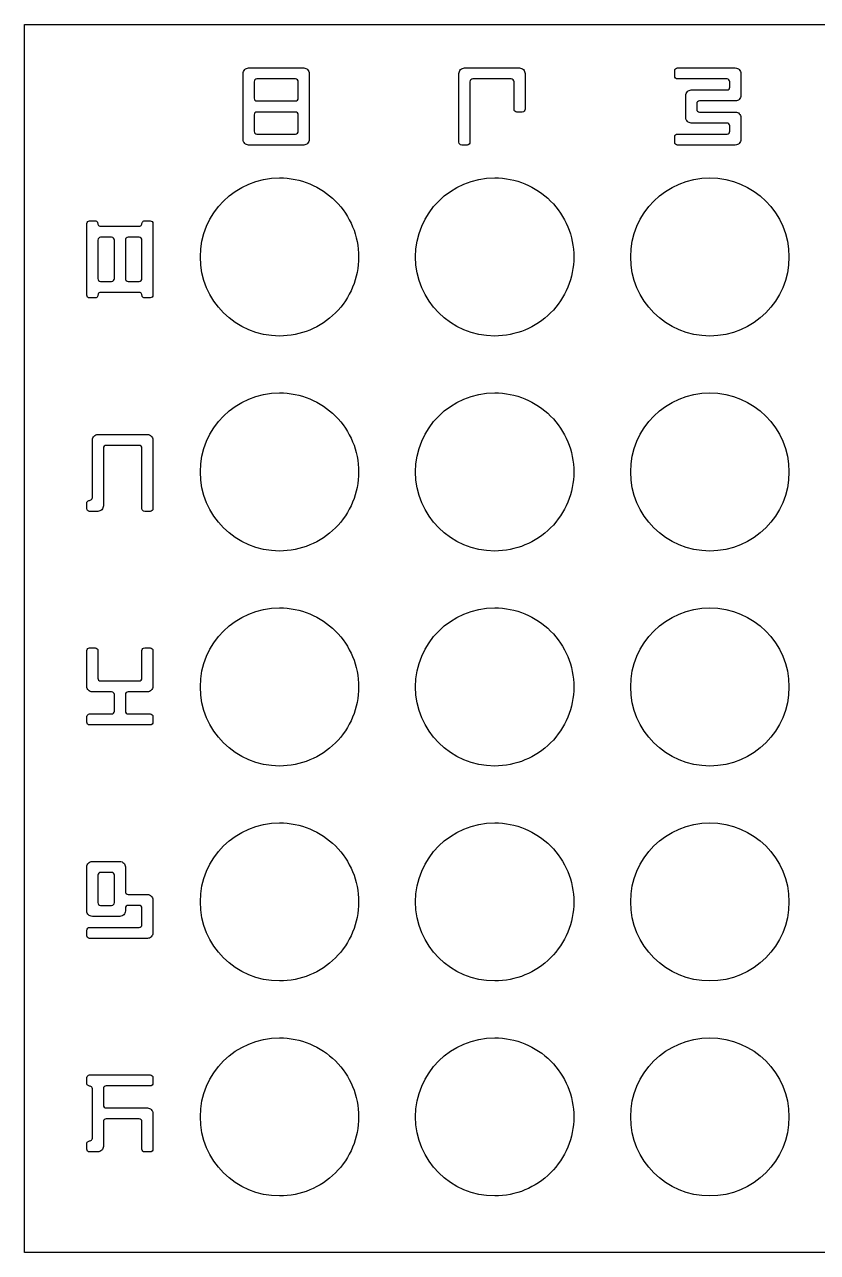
# Model space of a CAD drawing. Extents: x 0.5 to 5.5, y 0.56 to 4.44.
# Drawn here: x 0.501 to 3, y 0.563 to 4.437 of the extents above; entities that cross this region are included whole.
import ezdxf

# ---------------------------------------------------------------- set-up
doc = ezdxf.new("R2010")
doc.units = 0
doc.layers.add('Layer_1', color=7, linetype='CONTINUOUS')

msp = doc.modelspace()

# ---------------------------------------------------------------- linework, layer by layer
at = {"layer": 'Layer_1', "color": 7}
for p, q in [((0.500506, 4.436994), (5.499494, 4.436994)), ((0.500506, 0.563006), (0.500506, 4.436994)), ((1.553665, 3.703784), (1.553665, 3.703784)), ((2.231998, 3.703784), (2.231998, 3.703784)), ((2.910331, 3.703784), (2.910331, 3.703784)), ((1.553665, 3.025503), (1.553665, 3.025503)), ((2.231998, 3.025503), (2.231998, 3.025503)), ((2.910331, 3.025503), (2.910331, 3.025503)), ((1.553665, 2.347222), (1.553665, 2.347222)), ((2.231998, 2.347222), (2.231998, 2.347222)), ((2.910331, 2.347222), (2.910331, 2.347222)), ((1.553665, 1.668941), (1.553665, 1.668941)), ((2.231998, 1.668941), (2.231998, 1.668941)), ((2.910331, 1.668941), (2.910331, 1.668941)), ((1.553665, 0.99066), (1.553665, 0.99066)), ((2.231998, 0.99066), (2.231998, 0.99066)), ((2.910331, 0.99066), (2.910331, 0.99066)), ((5.499494, 0.563006), (0.500506, 0.563006))]:
    msp.add_line(p, q, dxfattribs=at)
at = {"layer": 'Layer_1', "color": 3}
for p, q in [((1.189584, 4.074305), (1.189584, 4.282639)), ((1.206945, 4.3), (1.380556, 4.3)), ((1.354514, 4.265278), (1.232987, 4.265278)), ((1.397917, 4.282639), (1.397917, 4.074305)), ((1.869889, 4.065625), (1.869889, 4.282639)), ((1.88725, 4.3), (2.060861, 4.3)), ((2.03482, 4.265278), (1.913292, 4.265278)), ((2.078222, 4.282639), (2.078222, 4.169792)), ((2.550195, 4.273958), (2.550195, 4.291319)), ((2.558876, 4.3), (2.741167, 4.3)), ((2.715126, 4.265278), (2.558876, 4.265278)), ((2.758528, 4.282639), (2.758528, 4.213194)), ((1.224306, 4.256597), (1.224306, 4.204514)), ((1.363195, 4.204514), (1.363195, 4.256597)), ((1.904611, 4.256597), (1.904611, 4.065625)), ((2.0435, 4.169792), (2.0435, 4.256597)), ((2.602278, 4.230555), (2.715126, 4.230555)), ((2.723806, 4.239236), (2.723806, 4.256597)), ((1.232987, 4.195833), (1.354514, 4.195833)), ((2.584917, 4.14375), (2.584917, 4.213194)), ((2.619639, 4.187153), (2.619639, 4.169792)), ((2.741167, 4.195833), (2.62832, 4.195833)), ((1.224306, 4.15243), (1.224306, 4.100347)), ((1.354514, 4.161111), (1.232987, 4.161111)), ((1.363195, 4.100347), (1.363195, 4.15243)), ((2.069542, 4.161111), (2.052181, 4.161111)), ((2.62832, 4.161111), (2.741167, 4.161111)), ((2.715126, 4.126389), (2.602278, 4.126389)), ((2.723806, 4.100347), (2.723806, 4.117708)), ((2.758528, 4.14375), (2.758528, 4.074305)), ((1.232987, 4.091667), (1.354514, 4.091667)), ((2.550195, 4.065625), (2.550195, 4.082986)), ((2.558876, 4.091667), (2.715126, 4.091667)), ((1.380556, 4.056944), (1.206945, 4.056944)), ((1.895931, 4.056944), (1.87857, 4.056944)), ((2.741167, 4.056944), (2.558876, 4.056944)), ((0.696864, 3.583397), (0.696864, 3.809092)), ((0.705545, 3.817772), (0.722906, 3.817772)), ((0.740267, 3.800411), (0.861795, 3.800411)), ((0.879156, 3.817772), (0.896517, 3.817772)), ((0.905197, 3.809092), (0.905197, 3.583397)), ((0.774989, 3.765689), (0.740267, 3.765689)), ((0.861795, 3.765689), (0.827072, 3.765689)), ((0.731586, 3.757008), (0.731586, 3.635481)), ((0.78367, 3.635481), (0.78367, 3.757008)), ((0.818392, 3.757008), (0.818392, 3.635481)), ((0.870475, 3.635481), (0.870475, 3.757008)), ((0.740267, 3.6268), (0.774989, 3.6268)), ((0.827072, 3.6268), (0.861795, 3.6268)), ((0.722906, 3.574717), (0.705545, 3.574717)), ((0.861795, 3.592078), (0.740267, 3.592078)), ((0.896517, 3.574717), (0.879156, 3.574717)), ((0.731586, 3.144106), (0.887836, 3.144106)), ((0.714225, 2.944453), (0.714225, 3.126745)), ((0.748947, 3.100703), (0.748947, 2.918411)), ((0.861795, 3.109384), (0.757628, 3.109384)), ((0.870475, 2.909731), (0.870475, 3.100703)), ((0.905197, 3.126745), (0.905197, 2.909731)), ((0.696864, 2.909731), (0.696864, 2.927092)), ((0.731586, 2.90105), (0.705545, 2.90105)), ((0.896517, 2.90105), (0.879156, 2.90105)), ((0.696864, 2.348911), (0.696864, 2.461759)), ((0.705545, 2.470439), (0.722906, 2.470439)), ((0.731586, 2.461759), (0.731586, 2.374953)), ((0.870475, 2.374953), (0.870475, 2.461759)), ((0.879156, 2.470439), (0.896517, 2.470439)), ((0.905197, 2.461759), (0.905197, 2.348911)), ((0.740267, 2.366273), (0.861795, 2.366273)), ((0.774989, 2.33155), (0.714225, 2.33155)), ((0.887836, 2.33155), (0.827072, 2.33155)), ((0.78367, 2.270786), (0.78367, 2.32287)), ((0.818392, 2.32287), (0.818392, 2.270786)), ((0.696864, 2.236064), (0.696864, 2.253425)), ((0.705545, 2.262106), (0.774989, 2.262106)), ((0.827072, 2.262106), (0.896517, 2.262106)), ((0.905197, 2.253425), (0.905197, 2.236064)), ((0.896517, 2.227384), (0.705545, 2.227384)), ((0.714225, 1.796773), (0.801031, 1.796773)), ((0.696864, 1.640523), (0.696864, 1.779411)), ((0.731586, 1.75337), (0.731586, 1.666564)), ((0.774989, 1.76205), (0.740267, 1.76205)), ((0.78367, 1.666564), (0.78367, 1.75337)), ((0.818392, 1.779411), (0.818392, 1.701286)), ((0.827072, 1.692606), (0.887836, 1.692606)), ((0.905197, 1.675245), (0.905197, 1.571078)), ((0.740267, 1.657884), (0.774989, 1.657884)), ((0.818392, 1.649203), (0.818392, 1.640523)), ((0.861795, 1.657884), (0.827072, 1.657884)), ((0.870475, 1.59712), (0.870475, 1.649203)), ((0.705545, 1.588439), (0.861795, 1.588439)), ((0.801031, 1.623161), (0.714225, 1.623161)), ((0.696864, 1.562398), (0.696864, 1.579759)), ((0.887836, 1.553717), (0.705545, 1.553717)), ((0.696864, 1.097064), (0.696864, 1.114426)), ((0.705545, 1.123106), (0.896517, 1.123106)), ((0.896517, 1.088384), (0.757628, 1.088384)), ((0.905197, 1.114426), (0.905197, 1.097064)), ((0.714225, 0.923453), (0.714225, 1.079703)), ((0.748947, 1.079703), (0.748947, 1.02762)), ((0.757628, 1.018939), (0.887836, 1.018939)), ((0.748947, 0.975537), (0.748947, 0.897412)), ((0.861795, 0.984217), (0.757628, 0.984217)), ((0.870475, 0.888731), (0.870475, 0.975537)), ((0.905197, 1.001578), (0.905197, 0.888731)), ((0.696864, 0.888731), (0.696864, 0.906092)), ((0.731586, 0.880051), (0.705545, 0.880051)), ((0.896517, 0.880051), (0.879156, 0.880051))]:
    msp.add_line(p, q, dxfattribs=at)
for points in [[(1.189584, 4.282639), (1.189584, 4.28499), (1.190036, 4.287205), (1.19094, 4.289285)], [(1.19094, 4.289285), (1.191935, 4.291365), (1.193201, 4.293173), (1.194738, 4.29471)], [(1.194738, 4.29471), (1.196365, 4.296338), (1.198219, 4.297604), (1.200299, 4.298508)], [(1.200299, 4.298508), (1.202378, 4.299503), (1.204594, 4.3), (1.206945, 4.3)], [(1.226883, 4.262836), (1.225165, 4.261209), (1.224306, 4.259129), (1.224306, 4.256597)], [(1.232987, 4.265278), (1.230635, 4.265278), (1.228601, 4.264464), (1.226883, 4.262836)], [(1.360618, 4.262701), (1.3589, 4.264419), (1.356865, 4.265278), (1.354514, 4.265278)], [(1.363195, 4.256597), (1.363195, 4.258948), (1.362336, 4.260983), (1.360618, 4.262701)], [(1.380556, 4.3), (1.382907, 4.3), (1.385122, 4.299503), (1.387202, 4.298508)], [(1.387202, 4.298508), (1.389282, 4.297604), (1.39109, 4.296338), (1.392627, 4.29471)], [(1.392627, 4.29471), (1.394255, 4.293173), (1.395521, 4.291365), (1.396425, 4.289285)], [(1.396425, 4.289285), (1.39742, 4.287205), (1.397917, 4.28499), (1.397917, 4.282639)], [(1.869889, 4.282639), (1.869889, 4.28499), (1.870341, 4.287205), (1.871246, 4.289285)], [(1.871246, 4.289285), (1.87224, 4.291365), (1.873506, 4.293173), (1.875043, 4.29471)], [(1.875043, 4.29471), (1.876671, 4.296338), (1.878525, 4.297604), (1.880604, 4.298508)], [(1.880604, 4.298508), (1.882684, 4.299503), (1.884899, 4.3), (1.88725, 4.3)], [(1.907189, 4.262836), (1.90547, 4.261209), (1.904611, 4.259129), (1.904611, 4.256597)], [(1.913292, 4.265278), (1.910941, 4.265278), (1.908907, 4.264464), (1.907189, 4.262836)], [(2.040923, 4.262701), (2.039205, 4.264419), (2.037171, 4.265278), (2.03482, 4.265278)], [(2.0435, 4.256597), (2.0435, 4.258948), (2.042641, 4.260983), (2.040923, 4.262701)], [(2.060861, 4.3), (2.063212, 4.3), (2.065428, 4.299503), (2.067507, 4.298508)], [(2.067507, 4.298508), (2.069587, 4.297604), (2.071396, 4.296338), (2.072933, 4.29471)], [(2.072933, 4.29471), (2.074561, 4.293173), (2.075827, 4.291365), (2.076731, 4.289285)], [(2.076731, 4.289285), (2.077725, 4.287205), (2.078222, 4.28499), (2.078222, 4.282639)], [(2.550195, 4.291319), (2.550195, 4.293851), (2.551054, 4.295931), (2.552772, 4.297559)], [(2.552636, 4.267719), (2.551009, 4.269347), (2.550195, 4.271426), (2.550195, 4.273958)], [(2.558876, 4.265278), (2.556344, 4.265278), (2.554264, 4.266091), (2.552636, 4.267719)], [(2.552772, 4.297559), (2.55449, 4.299186), (2.556524, 4.3), (2.558876, 4.3)], [(2.721229, 4.262701), (2.719511, 4.264419), (2.717477, 4.265278), (2.715126, 4.265278)], [(2.723806, 4.256597), (2.723806, 4.258948), (2.722947, 4.260983), (2.721229, 4.262701)], [(2.741167, 4.3), (2.743518, 4.3), (2.745733, 4.299503), (2.747813, 4.298508)], [(2.747813, 4.298508), (2.749893, 4.297604), (2.751701, 4.296338), (2.753239, 4.29471)], [(2.753239, 4.29471), (2.754866, 4.293173), (2.756132, 4.291365), (2.757036, 4.289285)], [(2.757036, 4.289285), (2.758031, 4.287205), (2.758528, 4.28499), (2.758528, 4.282639)], [(2.586274, 4.21984), (2.587268, 4.22192), (2.588534, 4.223729), (2.590071, 4.225266)], [(2.590071, 4.225266), (2.591699, 4.226893), (2.593552, 4.228159), (2.595632, 4.229064)], [(2.595632, 4.229064), (2.597712, 4.230058), (2.599927, 4.230555), (2.602278, 4.230555)], [(2.715126, 4.230555), (2.717657, 4.230555), (2.719737, 4.231414), (2.721365, 4.233133)], [(2.721365, 4.233133), (2.722992, 4.234851), (2.723806, 4.236885), (2.723806, 4.239236)], [(1.224306, 4.204514), (1.224306, 4.201982), (1.22512, 4.199902), (1.226747, 4.198275)], [(1.226747, 4.198275), (1.228375, 4.196647), (1.230455, 4.195833), (1.232987, 4.195833)], [(1.354514, 4.195833), (1.357046, 4.195833), (1.359126, 4.196692), (1.360754, 4.19841)], [(1.360754, 4.19841), (1.362381, 4.200128), (1.363195, 4.202163), (1.363195, 4.204514)], [(2.584917, 4.213194), (2.584917, 4.215545), (2.585369, 4.217761), (2.586274, 4.21984)], [(2.622217, 4.193392), (2.620498, 4.191764), (2.619639, 4.189685), (2.619639, 4.187153)], [(2.62832, 4.195833), (2.625969, 4.195833), (2.623934, 4.195019), (2.622217, 4.193392)], [(2.747813, 4.19719), (2.745733, 4.196285), (2.743518, 4.195833), (2.741167, 4.195833)], [(2.753239, 4.200987), (2.751701, 4.19945), (2.749893, 4.198184), (2.747813, 4.19719)], [(2.757036, 4.206548), (2.756132, 4.204469), (2.754866, 4.202615), (2.753239, 4.200987)], [(2.758528, 4.213194), (2.758528, 4.210843), (2.758031, 4.208628), (2.757036, 4.206548)], [(1.226883, 4.15867), (1.225165, 4.157042), (1.224306, 4.154962), (1.224306, 4.15243)], [(1.232987, 4.161111), (1.230635, 4.161111), (1.228601, 4.160297), (1.226883, 4.15867)], [(1.360618, 4.158534), (1.3589, 4.160252), (1.356865, 4.161111), (1.354514, 4.161111)], [(1.363195, 4.15243), (1.363195, 4.154781), (1.362336, 4.156816), (1.360618, 4.158534)], [(2.045942, 4.163552), (2.044314, 4.16518), (2.0435, 4.16726), (2.0435, 4.169792)], [(2.052181, 4.161111), (2.049649, 4.161111), (2.047569, 4.161925), (2.045942, 4.163552)], [(2.075781, 4.163688), (2.074154, 4.16197), (2.072074, 4.161111), (2.069542, 4.161111)], [(2.078222, 4.169792), (2.078222, 4.167441), (2.077409, 4.165406), (2.075781, 4.163688)], [(2.619639, 4.169792), (2.619639, 4.16726), (2.620453, 4.16518), (2.622081, 4.163552)], [(2.622081, 4.163552), (2.623708, 4.161925), (2.625788, 4.161111), (2.62832, 4.161111)], [(2.741167, 4.161111), (2.743518, 4.161111), (2.745733, 4.160614), (2.747813, 4.159619)], [(2.747813, 4.159619), (2.749893, 4.158715), (2.751701, 4.157449), (2.753239, 4.155821)], [(2.753239, 4.155821), (2.754866, 4.154284), (2.756132, 4.152476), (2.757036, 4.150396)], [(2.757036, 4.150396), (2.758031, 4.148316), (2.758528, 4.146101), (2.758528, 4.14375)], [(2.586274, 4.136833), (2.585369, 4.139003), (2.584917, 4.141309), (2.584917, 4.14375)], [(2.589935, 4.131407), (2.588398, 4.132944), (2.587178, 4.134753), (2.586274, 4.136833)], [(2.595361, 4.127745), (2.593281, 4.128649), (2.591473, 4.12987), (2.589935, 4.131407)], [(2.602278, 4.126389), (2.599837, 4.126389), (2.597531, 4.126841), (2.595361, 4.127745)], [(2.721229, 4.123812), (2.719511, 4.12553), (2.717477, 4.126389), (2.715126, 4.126389)], [(2.723806, 4.117708), (2.723806, 4.120059), (2.722947, 4.122094), (2.721229, 4.123812)], [(1.19094, 4.067388), (1.190036, 4.069558), (1.189584, 4.071864), (1.189584, 4.074305)], [(1.224306, 4.100347), (1.224306, 4.097815), (1.22512, 4.095736), (1.226747, 4.094108)], [(1.226747, 4.094108), (1.228375, 4.09248), (1.230455, 4.091667), (1.232987, 4.091667)], [(1.354514, 4.091667), (1.357046, 4.091667), (1.359126, 4.092526), (1.360754, 4.094244)], [(1.360754, 4.094244), (1.362381, 4.095962), (1.363195, 4.097996), (1.363195, 4.100347)], [(1.397917, 4.074305), (1.397917, 4.071954), (1.39742, 4.069739), (1.396425, 4.067659)], [(2.550195, 4.082986), (2.550195, 4.085518), (2.551054, 4.087598), (2.552772, 4.089225)], [(2.552772, 4.089225), (2.55449, 4.090853), (2.556524, 4.091667), (2.558876, 4.091667)], [(2.715126, 4.091667), (2.717657, 4.091667), (2.719737, 4.092526), (2.721365, 4.094244)], [(2.721365, 4.094244), (2.722992, 4.095962), (2.723806, 4.097996), (2.723806, 4.100347)], [(2.758528, 4.074305), (2.758528, 4.071954), (2.758031, 4.069739), (2.757036, 4.067659)], [(1.194602, 4.061963), (1.193065, 4.0635), (1.191844, 4.065308), (1.19094, 4.067388)], [(1.200028, 4.058301), (1.197948, 4.059205), (1.196139, 4.060426), (1.194602, 4.061963)], [(1.206945, 4.056944), (1.204503, 4.056944), (1.202198, 4.057396), (1.200028, 4.058301)], [(1.387202, 4.058301), (1.385122, 4.057396), (1.382907, 4.056944), (1.380556, 4.056944)], [(1.392627, 4.062098), (1.39109, 4.060561), (1.389282, 4.059295), (1.387202, 4.058301)], [(1.396425, 4.067659), (1.395521, 4.06558), (1.394255, 4.063726), (1.392627, 4.062098)], [(1.872331, 4.059386), (1.870703, 4.061013), (1.869889, 4.063093), (1.869889, 4.065625)], [(1.87857, 4.056944), (1.876038, 4.056944), (1.873958, 4.057758), (1.872331, 4.059386)], [(1.90217, 4.059521), (1.900543, 4.057803), (1.898463, 4.056944), (1.895931, 4.056944)], [(1.904611, 4.065625), (1.904611, 4.063274), (1.903798, 4.061239), (1.90217, 4.059521)], [(2.552636, 4.059386), (2.551009, 4.061013), (2.550195, 4.063093), (2.550195, 4.065625)], [(2.558876, 4.056944), (2.556344, 4.056944), (2.554264, 4.057758), (2.552636, 4.059386)], [(2.747813, 4.058301), (2.745733, 4.057396), (2.743518, 4.056944), (2.741167, 4.056944)], [(2.753239, 4.062098), (2.751701, 4.060561), (2.749893, 4.059295), (2.747813, 4.058301)], [(2.757036, 4.067659), (2.756132, 4.06558), (2.754866, 4.063726), (2.753239, 4.062098)], [(0.696864, 3.809092), (0.696864, 3.811624), (0.697723, 3.813703), (0.699441, 3.815331)], [(0.699441, 3.815331), (0.701159, 3.816959), (0.703194, 3.817772), (0.705545, 3.817772)], [(0.722906, 3.817772), (0.724985, 3.817772), (0.726523, 3.81732), (0.727517, 3.816416)], [(0.727517, 3.816416), (0.728602, 3.815602), (0.729416, 3.814562), (0.729959, 3.813296)], [(0.729959, 3.813296), (0.730592, 3.812031), (0.731044, 3.810629), (0.731315, 3.809092)], [(0.731315, 3.809092), (0.731677, 3.807555), (0.732129, 3.806153), (0.732671, 3.804887)], [(0.732671, 3.804887), (0.733304, 3.803621), (0.734163, 3.802536), (0.735248, 3.801632)], [(0.735248, 3.801632), (0.736424, 3.800818), (0.738097, 3.800411), (0.740267, 3.800411)], [(0.861795, 3.800411), (0.863784, 3.800411), (0.865321, 3.800818), (0.866406, 3.801632)], [(0.866406, 3.801632), (0.867491, 3.802536), (0.86835, 3.803621), (0.868983, 3.804887)], [(0.868983, 3.804887), (0.869616, 3.806153), (0.870113, 3.807555), (0.870475, 3.809092)], [(0.870475, 3.809092), (0.870837, 3.810629), (0.871334, 3.812031), (0.871967, 3.813296)], [(0.871967, 3.813296), (0.8726, 3.814562), (0.873459, 3.815602), (0.874544, 3.816416)], [(0.874544, 3.816416), (0.875629, 3.81732), (0.877166, 3.817772), (0.879156, 3.817772)], [(0.896517, 3.817772), (0.898868, 3.817772), (0.900902, 3.816913), (0.90262, 3.815195)], [(0.90262, 3.815195), (0.904338, 3.813477), (0.905197, 3.811443), (0.905197, 3.809092)], [(0.734163, 3.763248), (0.732445, 3.76162), (0.731586, 3.75954), (0.731586, 3.757008)], [(0.740267, 3.765689), (0.737916, 3.765689), (0.735881, 3.764875), (0.734163, 3.763248)], [(0.781093, 3.763112), (0.779375, 3.76483), (0.77734, 3.765689), (0.774989, 3.765689)], [(0.78367, 3.757008), (0.78367, 3.759359), (0.782811, 3.761394), (0.781093, 3.763112)], [(0.820969, 3.763248), (0.819251, 3.76162), (0.818392, 3.75954), (0.818392, 3.757008)], [(0.827072, 3.765689), (0.824721, 3.765689), (0.822687, 3.764875), (0.820969, 3.763248)], [(0.867898, 3.763112), (0.86618, 3.76483), (0.864146, 3.765689), (0.861795, 3.765689)], [(0.870475, 3.757008), (0.870475, 3.759359), (0.869616, 3.761394), (0.867898, 3.763112)], [(0.731586, 3.635481), (0.731586, 3.632949), (0.7324, 3.630869), (0.734028, 3.629242)], [(0.734028, 3.629242), (0.735655, 3.627614), (0.737735, 3.6268), (0.740267, 3.6268)], [(0.774989, 3.6268), (0.777521, 3.6268), (0.779601, 3.627659), (0.781228, 3.629377)], [(0.781228, 3.629377), (0.782856, 3.631095), (0.78367, 3.63313), (0.78367, 3.635481)], [(0.818392, 3.635481), (0.818392, 3.632949), (0.819206, 3.630869), (0.820833, 3.629242)], [(0.820833, 3.629242), (0.822461, 3.627614), (0.824541, 3.6268), (0.827072, 3.6268)], [(0.861795, 3.6268), (0.864326, 3.6268), (0.866406, 3.627659), (0.868034, 3.629377)], [(0.868034, 3.629377), (0.869661, 3.631095), (0.870475, 3.63313), (0.870475, 3.635481)], [(0.699305, 3.577158), (0.697678, 3.578786), (0.696864, 3.580866), (0.696864, 3.583397)], [(0.705545, 3.574717), (0.703013, 3.574717), (0.700933, 3.575531), (0.699305, 3.577158)], [(0.727789, 3.575937), (0.726703, 3.575124), (0.725076, 3.574717), (0.722906, 3.574717)], [(0.73023, 3.579193), (0.729687, 3.577927), (0.728874, 3.576842), (0.727789, 3.575937)], [(0.731586, 3.583397), (0.731315, 3.58186), (0.730863, 3.580459), (0.73023, 3.579193)], [(0.732807, 3.587602), (0.732264, 3.586336), (0.731858, 3.584935), (0.731586, 3.583397)], [(0.735384, 3.590722), (0.734299, 3.589908), (0.73344, 3.588868), (0.732807, 3.587602)], [(0.740267, 3.592078), (0.738097, 3.592078), (0.736469, 3.591626), (0.735384, 3.590722)], [(0.866677, 3.590722), (0.865592, 3.591626), (0.863965, 3.592078), (0.861795, 3.592078)], [(0.869119, 3.587602), (0.868576, 3.588868), (0.867763, 3.589908), (0.866677, 3.590722)], [(0.870475, 3.583397), (0.870204, 3.584935), (0.869752, 3.586336), (0.869119, 3.587602)], [(0.871696, 3.579193), (0.871153, 3.580459), (0.870746, 3.58186), (0.870475, 3.583397)], [(0.874273, 3.575937), (0.873188, 3.576842), (0.872329, 3.577927), (0.871696, 3.579193)], [(0.879156, 3.574717), (0.876986, 3.574717), (0.875358, 3.575124), (0.874273, 3.575937)], [(0.902756, 3.577294), (0.901128, 3.575576), (0.899049, 3.574717), (0.896517, 3.574717)], [(0.905197, 3.583397), (0.905197, 3.581046), (0.904384, 3.579012), (0.902756, 3.577294)], [(0.715582, 3.133391), (0.716576, 3.13547), (0.717842, 3.137279), (0.719379, 3.138816)], [(0.719379, 3.138816), (0.721007, 3.140444), (0.722861, 3.14171), (0.72494, 3.142614)], [(0.72494, 3.142614), (0.72702, 3.143608), (0.729235, 3.144106), (0.731586, 3.144106)], [(0.887836, 3.144106), (0.890187, 3.144106), (0.892403, 3.143608), (0.894482, 3.142614)], [(0.894482, 3.142614), (0.896562, 3.14171), (0.89837, 3.140444), (0.899908, 3.138816)], [(0.899908, 3.138816), (0.901535, 3.137279), (0.902801, 3.13547), (0.903705, 3.133391)], [(0.714225, 3.126745), (0.714225, 3.129096), (0.714677, 3.131311), (0.715582, 3.133391)], [(0.751524, 3.106942), (0.749806, 3.105315), (0.748947, 3.103235), (0.748947, 3.100703)], [(0.757628, 3.109384), (0.755277, 3.109384), (0.753242, 3.10857), (0.751524, 3.106942)], [(0.867898, 3.106807), (0.86618, 3.108525), (0.864146, 3.109384), (0.861795, 3.109384)], [(0.870475, 3.100703), (0.870475, 3.103054), (0.869616, 3.105088), (0.867898, 3.106807)], [(0.903705, 3.133391), (0.9047, 3.131311), (0.905197, 3.129096), (0.905197, 3.126745)], [(0.712869, 2.939841), (0.713773, 2.940927), (0.714225, 2.942464), (0.714225, 2.944453)], [(0.696864, 2.927092), (0.696864, 2.929081), (0.697271, 2.930618), (0.698085, 2.931703)], [(0.699305, 2.903492), (0.697678, 2.905119), (0.696864, 2.907199), (0.696864, 2.909731)], [(0.698085, 2.931703), (0.698989, 2.932788), (0.700074, 2.933647), (0.70134, 2.93428)], [(0.70134, 2.93428), (0.702606, 2.934914), (0.704007, 2.935411), (0.705545, 2.935772)], [(0.705545, 2.935772), (0.707082, 2.936134), (0.708483, 2.936631), (0.709749, 2.937264)], [(0.709749, 2.937264), (0.711015, 2.937898), (0.712055, 2.938757), (0.712869, 2.939841)], [(0.743658, 2.906204), (0.74212, 2.904667), (0.740312, 2.903401), (0.738232, 2.902407)], [(0.747455, 2.911765), (0.746551, 2.909686), (0.745285, 2.907832), (0.743658, 2.906204)], [(0.748947, 2.918411), (0.748947, 2.91606), (0.74845, 2.913845), (0.747455, 2.911765)], [(0.872917, 2.903492), (0.871289, 2.905119), (0.870475, 2.907199), (0.870475, 2.909731)], [(0.905197, 2.909731), (0.905197, 2.90738), (0.904384, 2.905345), (0.902756, 2.903627)], [(0.705545, 2.90105), (0.703013, 2.90105), (0.700933, 2.901864), (0.699305, 2.903492)], [(0.738232, 2.902407), (0.736153, 2.901502), (0.733937, 2.90105), (0.731586, 2.90105)], [(0.879156, 2.90105), (0.876624, 2.90105), (0.874544, 2.901864), (0.872917, 2.903492)], [(0.902756, 2.903627), (0.901128, 2.901909), (0.899049, 2.90105), (0.896517, 2.90105)], [(0.696864, 2.461759), (0.696864, 2.464291), (0.697723, 2.46637), (0.699441, 2.467998)], [(0.699441, 2.467998), (0.701159, 2.469625), (0.703194, 2.470439), (0.705545, 2.470439)], [(0.722906, 2.470439), (0.725257, 2.470439), (0.727291, 2.46958), (0.729009, 2.467862)], [(0.729009, 2.467862), (0.730727, 2.466144), (0.731586, 2.46411), (0.731586, 2.461759)], [(0.870475, 2.461759), (0.870475, 2.464291), (0.871334, 2.46637), (0.873052, 2.467998)], [(0.873052, 2.467998), (0.87477, 2.469625), (0.876805, 2.470439), (0.879156, 2.470439)], [(0.896517, 2.470439), (0.898868, 2.470439), (0.900902, 2.46958), (0.90262, 2.467862)], [(0.90262, 2.467862), (0.904338, 2.466144), (0.905197, 2.46411), (0.905197, 2.461759)], [(0.731586, 2.374953), (0.731586, 2.372421), (0.7324, 2.370342), (0.734028, 2.368714)], [(0.734028, 2.368714), (0.735655, 2.367086), (0.737735, 2.366273), (0.740267, 2.366273)], [(0.861795, 2.366273), (0.864326, 2.366273), (0.866406, 2.367132), (0.868034, 2.36885)], [(0.868034, 2.36885), (0.869661, 2.370568), (0.870475, 2.372602), (0.870475, 2.374953)], [(0.69822, 2.341994), (0.697316, 2.344164), (0.696864, 2.34647), (0.696864, 2.348911)], [(0.701882, 2.336569), (0.700345, 2.338106), (0.699125, 2.339914), (0.69822, 2.341994)], [(0.707308, 2.332907), (0.705228, 2.333811), (0.70342, 2.335032), (0.701882, 2.336569)], [(0.714225, 2.33155), (0.711784, 2.33155), (0.709478, 2.332002), (0.707308, 2.332907)], [(0.781093, 2.328973), (0.779375, 2.330691), (0.77734, 2.33155), (0.774989, 2.33155)], [(0.78367, 2.32287), (0.78367, 2.325221), (0.782811, 2.327255), (0.781093, 2.328973)], [(0.820969, 2.329109), (0.819251, 2.327481), (0.818392, 2.325402), (0.818392, 2.32287)], [(0.827072, 2.33155), (0.824721, 2.33155), (0.822687, 2.330737), (0.820969, 2.329109)], [(0.894482, 2.332907), (0.892403, 2.332002), (0.890187, 2.33155), (0.887836, 2.33155)], [(0.899908, 2.336704), (0.89837, 2.335167), (0.896562, 2.333901), (0.894482, 2.332907)], [(0.903705, 2.342265), (0.902801, 2.340186), (0.901535, 2.338332), (0.899908, 2.336704)], [(0.905197, 2.348911), (0.905197, 2.34656), (0.9047, 2.344345), (0.903705, 2.342265)], [(0.696864, 2.253425), (0.696864, 2.255957), (0.697723, 2.258037), (0.699441, 2.259664)], [(0.699441, 2.259664), (0.701159, 2.261292), (0.703194, 2.262106), (0.705545, 2.262106)], [(0.774989, 2.262106), (0.777521, 2.262106), (0.779601, 2.262965), (0.781228, 2.264683)], [(0.781228, 2.264683), (0.782856, 2.266401), (0.78367, 2.268435), (0.78367, 2.270786)], [(0.818392, 2.270786), (0.818392, 2.268255), (0.819206, 2.266175), (0.820833, 2.264547)], [(0.820833, 2.264547), (0.822461, 2.26292), (0.824541, 2.262106), (0.827072, 2.262106)], [(0.896517, 2.262106), (0.898868, 2.262106), (0.900902, 2.261247), (0.90262, 2.259529)], [(0.90262, 2.259529), (0.904338, 2.257811), (0.905197, 2.255776), (0.905197, 2.253425)], [(0.699305, 2.229825), (0.697678, 2.231453), (0.696864, 2.233532), (0.696864, 2.236064)], [(0.705545, 2.227384), (0.703013, 2.227384), (0.700933, 2.228197), (0.699305, 2.229825)], [(0.902756, 2.229961), (0.901128, 2.228243), (0.899049, 2.227384), (0.896517, 2.227384)], [(0.905197, 2.236064), (0.905197, 2.233713), (0.904384, 2.231679), (0.902756, 2.229961)], [(0.696864, 1.779411), (0.696864, 1.781762), (0.697316, 1.783978), (0.69822, 1.786057)], [(0.69822, 1.786057), (0.699215, 1.788137), (0.700481, 1.789946), (0.702018, 1.791483)], [(0.702018, 1.791483), (0.703646, 1.79311), (0.705499, 1.794376), (0.707579, 1.795281)], [(0.707579, 1.795281), (0.709659, 1.796275), (0.711874, 1.796773), (0.714225, 1.796773)], [(0.801031, 1.796773), (0.803382, 1.796773), (0.805597, 1.796275), (0.807677, 1.795281)], [(0.807677, 1.795281), (0.809756, 1.794376), (0.811565, 1.79311), (0.813102, 1.791483)], [(0.813102, 1.791483), (0.81473, 1.789946), (0.815996, 1.788137), (0.8169, 1.786057)], [(0.8169, 1.786057), (0.817895, 1.783978), (0.818392, 1.781762), (0.818392, 1.779411)], [(0.734163, 1.759609), (0.732445, 1.757981), (0.731586, 1.755902), (0.731586, 1.75337)], [(0.740267, 1.76205), (0.737916, 1.76205), (0.735881, 1.761237), (0.734163, 1.759609)], [(0.781093, 1.759473), (0.779375, 1.761191), (0.77734, 1.76205), (0.774989, 1.76205)], [(0.78367, 1.75337), (0.78367, 1.755721), (0.782811, 1.757755), (0.781093, 1.759473)], [(0.731586, 1.666564), (0.731586, 1.664032), (0.7324, 1.661953), (0.734028, 1.660325)], [(0.781228, 1.660461), (0.782856, 1.662179), (0.78367, 1.664213), (0.78367, 1.666564)], [(0.818392, 1.701286), (0.818392, 1.698755), (0.819206, 1.696675), (0.820833, 1.695047)], [(0.820833, 1.695047), (0.822461, 1.69342), (0.824541, 1.692606), (0.827072, 1.692606)], [(0.887836, 1.692606), (0.890187, 1.692606), (0.892403, 1.692109), (0.894482, 1.691114)], [(0.894482, 1.691114), (0.896562, 1.69021), (0.89837, 1.688944), (0.899908, 1.687316)], [(0.899908, 1.687316), (0.901535, 1.685779), (0.902801, 1.683971), (0.903705, 1.681891)], [(0.903705, 1.681891), (0.9047, 1.679811), (0.905197, 1.677596), (0.905197, 1.675245)], [(0.69822, 1.633605), (0.697316, 1.635775), (0.696864, 1.638081), (0.696864, 1.640523)], [(0.701882, 1.62818), (0.700345, 1.629717), (0.699125, 1.631526), (0.69822, 1.633605)], [(0.707308, 1.624518), (0.705228, 1.625422), (0.70342, 1.626643), (0.701882, 1.62818)], [(0.734028, 1.660325), (0.735655, 1.658697), (0.737735, 1.657884), (0.740267, 1.657884)], [(0.774989, 1.657884), (0.777521, 1.657884), (0.779601, 1.658743), (0.781228, 1.660461)], [(0.813102, 1.628315), (0.811565, 1.626778), (0.809756, 1.625512), (0.807677, 1.624518)], [(0.8169, 1.633876), (0.815996, 1.631797), (0.81473, 1.629943), (0.813102, 1.628315)], [(0.818392, 1.640523), (0.818392, 1.638172), (0.817895, 1.635956), (0.8169, 1.633876)], [(0.820969, 1.655442), (0.819251, 1.653815), (0.818392, 1.651735), (0.818392, 1.649203)], [(0.827072, 1.657884), (0.824721, 1.657884), (0.822687, 1.65707), (0.820969, 1.655442)], [(0.867898, 1.655307), (0.86618, 1.657025), (0.864146, 1.657884), (0.861795, 1.657884)], [(0.870475, 1.649203), (0.870475, 1.651554), (0.869616, 1.653589), (0.867898, 1.655307)], [(0.699441, 1.585998), (0.701159, 1.587625), (0.703194, 1.588439), (0.705545, 1.588439)], [(0.714225, 1.623161), (0.711784, 1.623161), (0.709478, 1.623614), (0.707308, 1.624518)], [(0.807677, 1.624518), (0.805597, 1.623614), (0.803382, 1.623161), (0.801031, 1.623161)], [(0.861795, 1.588439), (0.864326, 1.588439), (0.866406, 1.589298), (0.868034, 1.591016)], [(0.868034, 1.591016), (0.869661, 1.592734), (0.870475, 1.594769), (0.870475, 1.59712)], [(0.696864, 1.579759), (0.696864, 1.58229), (0.697723, 1.58437), (0.699441, 1.585998)], [(0.699305, 1.556158), (0.697678, 1.557786), (0.696864, 1.559866), (0.696864, 1.562398)], [(0.705545, 1.553717), (0.703013, 1.553717), (0.700933, 1.554531), (0.699305, 1.556158)], [(0.894482, 1.555073), (0.892403, 1.554169), (0.890187, 1.553717), (0.887836, 1.553717)], [(0.899908, 1.558871), (0.89837, 1.557334), (0.896562, 1.556068), (0.894482, 1.555073)], [(0.903705, 1.564432), (0.902801, 1.562352), (0.901535, 1.560499), (0.899908, 1.558871)], [(0.905197, 1.571078), (0.905197, 1.568727), (0.9047, 1.566512), (0.903705, 1.564432)], [(0.696864, 1.114426), (0.696864, 1.116957), (0.697723, 1.119037), (0.699441, 1.120665)], [(0.698085, 1.092046), (0.697271, 1.093222), (0.696864, 1.094894), (0.696864, 1.097064)], [(0.70134, 1.089469), (0.700074, 1.090102), (0.698989, 1.090961), (0.698085, 1.092046)], [(0.699441, 1.120665), (0.701159, 1.122292), (0.703194, 1.123106), (0.705545, 1.123106)], [(0.705545, 1.088113), (0.704007, 1.088474), (0.702606, 1.088926), (0.70134, 1.089469)], [(0.709749, 1.086756), (0.708483, 1.087389), (0.707082, 1.087841), (0.705545, 1.088113)], [(0.712869, 1.084315), (0.712055, 1.0854), (0.711015, 1.086214), (0.709749, 1.086756)], [(0.751524, 1.085943), (0.749806, 1.084315), (0.748947, 1.082235), (0.748947, 1.079703)], [(0.757628, 1.088384), (0.755277, 1.088384), (0.753242, 1.08757), (0.751524, 1.085943)], [(0.896517, 1.123106), (0.898868, 1.123106), (0.900902, 1.122247), (0.90262, 1.120529)], [(0.902756, 1.090961), (0.901128, 1.089243), (0.899049, 1.088384), (0.896517, 1.088384)], [(0.90262, 1.120529), (0.904338, 1.118811), (0.905197, 1.116777), (0.905197, 1.114426)], [(0.905197, 1.097064), (0.905197, 1.094714), (0.904384, 1.092679), (0.902756, 1.090961)], [(0.714225, 1.079703), (0.714225, 1.081783), (0.713773, 1.08332), (0.712869, 1.084315)], [(0.748947, 1.02762), (0.748947, 1.025088), (0.749761, 1.023009), (0.751389, 1.021381)], [(0.751389, 1.021381), (0.753016, 1.019753), (0.755096, 1.018939), (0.757628, 1.018939)], [(0.887836, 1.018939), (0.890187, 1.018939), (0.892403, 1.018442), (0.894482, 1.017447)], [(0.894482, 1.017447), (0.896562, 1.016543), (0.89837, 1.015277), (0.899908, 1.01365)], [(0.899908, 1.01365), (0.901535, 1.012113), (0.902801, 1.010304), (0.903705, 1.008224)], [(0.903705, 1.008224), (0.9047, 1.006145), (0.905197, 1.003929), (0.905197, 1.001578)], [(0.751524, 0.981776), (0.749806, 0.980148), (0.748947, 0.978069), (0.748947, 0.975537)], [(0.757628, 0.984217), (0.755277, 0.984217), (0.753242, 0.983403), (0.751524, 0.981776)], [(0.867898, 0.98164), (0.86618, 0.983358), (0.864146, 0.984217), (0.861795, 0.984217)], [(0.870475, 0.975537), (0.870475, 0.977888), (0.869616, 0.979922), (0.867898, 0.98164)], [(0.696864, 0.906092), (0.696864, 0.908082), (0.697271, 0.909619), (0.698085, 0.910704)], [(0.698085, 0.910704), (0.698989, 0.911789), (0.700074, 0.912648), (0.70134, 0.913281)], [(0.70134, 0.913281), (0.702606, 0.913913), (0.704007, 0.914411), (0.705545, 0.914773)], [(0.705545, 0.914773), (0.707082, 0.915134), (0.708483, 0.915632), (0.709749, 0.916265)], [(0.709749, 0.916265), (0.711015, 0.916898), (0.712055, 0.917757), (0.712869, 0.918842)], [(0.712869, 0.918842), (0.713773, 0.919927), (0.714225, 0.921464), (0.714225, 0.923453)], [(0.748947, 0.897412), (0.748947, 0.895061), (0.74845, 0.892845), (0.747455, 0.890766)], [(0.699305, 0.882492), (0.697678, 0.88412), (0.696864, 0.886199), (0.696864, 0.888731)], [(0.705545, 0.880051), (0.703013, 0.880051), (0.700933, 0.880864), (0.699305, 0.882492)], [(0.738232, 0.881407), (0.736153, 0.880503), (0.733937, 0.880051), (0.731586, 0.880051)], [(0.743658, 0.885205), (0.74212, 0.883668), (0.740312, 0.882402), (0.738232, 0.881407)], [(0.747455, 0.890766), (0.746551, 0.888686), (0.745285, 0.886832), (0.743658, 0.885205)], [(0.872917, 0.882492), (0.871289, 0.88412), (0.870475, 0.886199), (0.870475, 0.888731)], [(0.879156, 0.880051), (0.876624, 0.880051), (0.874544, 0.880864), (0.872917, 0.882492)], [(0.902756, 0.882628), (0.901128, 0.88091), (0.899049, 0.880051), (0.896517, 0.880051)], [(0.905197, 0.888731), (0.905197, 0.88638), (0.904384, 0.884346), (0.902756, 0.882628)]]:
    msp.add_open_spline(points, degree=3, dxfattribs=at)
at = {"layer": 'Layer_1', "color": 7}
for points in [[(1.054669, 3.703784), (1.054669, 3.841578), (1.166373, 3.953282), (1.304167, 3.953282)], [(1.304167, 3.953282), (1.370338, 3.953282), (1.433799, 3.926996), (1.480589, 3.880206)], [(1.733002, 3.703784), (1.733002, 3.841578), (1.844706, 3.953282), (1.9825, 3.953282)], [(1.9825, 3.953282), (2.048671, 3.953282), (2.112132, 3.926996), (2.158922, 3.880206)], [(2.411335, 3.703784), (2.411335, 3.841578), (2.523039, 3.953282), (2.660833, 3.953282)], [(2.660833, 3.953282), (2.798627, 3.953282), (2.910331, 3.841578), (2.910331, 3.703784)], [(1.480589, 3.880206), (1.527379, 3.833416), (1.553665, 3.769955), (1.553665, 3.703784)], [(2.158922, 3.880206), (2.205712, 3.833416), (2.231998, 3.769955), (2.231998, 3.703784)], [(1.304167, 3.454286), (1.166373, 3.454286), (1.054669, 3.56599), (1.054669, 3.703784)], [(1.553665, 3.703784), (1.553665, 3.637613), (1.527379, 3.574152), (1.480589, 3.527362)], [(1.9825, 3.454286), (1.844706, 3.454286), (1.733002, 3.56599), (1.733002, 3.703784)], [(2.231998, 3.703784), (2.231998, 3.637613), (2.205712, 3.574152), (2.158922, 3.527362)], [(2.660833, 3.454286), (2.523039, 3.454286), (2.411335, 3.56599), (2.411335, 3.703784)], [(2.910331, 3.703784), (2.910331, 3.56599), (2.798627, 3.454286), (2.660833, 3.454286)], [(1.480589, 3.527362), (1.433799, 3.480572), (1.370338, 3.454286), (1.304167, 3.454286)], [(2.158922, 3.527362), (2.112132, 3.480572), (2.048671, 3.454286), (1.9825, 3.454286)], [(1.054669, 3.025503), (1.054669, 3.163297), (1.166373, 3.275001), (1.304167, 3.275002)], [(1.304167, 3.275002), (1.370338, 3.275002), (1.433799, 3.248715), (1.480589, 3.201925)], [(1.733002, 3.025503), (1.733002, 3.163297), (1.844706, 3.275001), (1.9825, 3.275002)], [(1.9825, 3.275002), (2.048671, 3.275002), (2.112132, 3.248715), (2.158922, 3.201925)], [(2.411335, 3.025503), (2.411335, 3.163297), (2.523039, 3.275001), (2.660833, 3.275002)], [(2.660833, 3.275002), (2.798627, 3.275001), (2.910331, 3.163297), (2.910331, 3.025503)], [(1.480589, 3.201925), (1.527379, 3.155135), (1.553665, 3.091674), (1.553665, 3.025503)], [(2.158922, 3.201925), (2.205712, 3.155135), (2.231998, 3.091674), (2.231998, 3.025503)], [(1.304167, 2.776005), (1.166373, 2.776005), (1.054669, 2.887709), (1.054669, 3.025503)], [(1.553665, 3.025503), (1.553665, 2.959332), (1.527379, 2.895871), (1.480589, 2.849081)], [(1.9825, 2.776005), (1.844706, 2.776005), (1.733002, 2.887709), (1.733002, 3.025503)], [(2.231998, 3.025503), (2.231998, 2.959332), (2.205712, 2.895871), (2.158922, 2.849081)], [(2.660833, 2.776005), (2.523039, 2.776005), (2.411335, 2.887709), (2.411335, 3.025503)], [(2.910331, 3.025503), (2.910331, 2.887709), (2.798627, 2.776005), (2.660833, 2.776005)], [(1.480589, 2.849081), (1.433799, 2.802291), (1.370338, 2.776005), (1.304167, 2.776005)], [(2.158922, 2.849081), (2.112132, 2.802291), (2.048671, 2.776005), (1.9825, 2.776005)], [(1.054669, 2.347222), (1.054669, 2.485016), (1.166373, 2.596721), (1.304167, 2.596721)], [(1.304167, 2.596721), (1.370338, 2.596721), (1.433799, 2.570434), (1.480589, 2.523644)], [(1.733002, 2.347222), (1.733002, 2.485016), (1.844706, 2.596721), (1.9825, 2.596721)], [(1.9825, 2.596721), (2.048671, 2.596721), (2.112132, 2.570434), (2.158922, 2.523644)], [(2.411335, 2.347222), (2.411335, 2.485016), (2.523039, 2.596721), (2.660833, 2.596721)], [(2.660833, 2.596721), (2.798627, 2.596721), (2.910331, 2.485016), (2.910331, 2.347222)], [(1.480589, 2.523644), (1.527379, 2.476854), (1.553665, 2.413394), (1.553665, 2.347222)], [(2.158922, 2.523644), (2.205712, 2.476854), (2.231998, 2.413394), (2.231998, 2.347222)], [(1.304167, 2.097724), (1.166373, 2.097724), (1.054669, 2.209428), (1.054669, 2.347222)], [(1.553665, 2.347222), (1.553665, 2.281051), (1.527379, 2.21759), (1.480589, 2.170801)], [(1.9825, 2.097724), (1.844706, 2.097724), (1.733002, 2.209428), (1.733002, 2.347222)], [(2.231998, 2.347222), (2.231998, 2.281051), (2.205712, 2.21759), (2.158922, 2.170801)], [(2.660833, 2.097724), (2.523039, 2.097724), (2.411335, 2.209428), (2.411335, 2.347222)], [(2.910331, 2.347222), (2.910331, 2.209428), (2.798627, 2.097724), (2.660833, 2.097724)], [(1.480589, 2.170801), (1.433799, 2.124011), (1.370338, 2.097724), (1.304167, 2.097724)], [(2.158922, 2.170801), (2.112132, 2.124011), (2.048671, 2.097724), (1.9825, 2.097724)], [(1.054669, 1.668941), (1.054669, 1.806735), (1.166373, 1.918439), (1.304167, 1.918439)], [(1.304167, 1.918439), (1.370338, 1.918439), (1.433799, 1.892153), (1.480589, 1.845363)], [(1.733002, 1.668941), (1.733002, 1.806735), (1.844706, 1.918439), (1.9825, 1.918439)], [(1.9825, 1.918439), (2.048671, 1.918439), (2.112132, 1.892153), (2.158922, 1.845363)], [(2.411335, 1.668941), (2.411335, 1.806735), (2.523039, 1.918439), (2.660833, 1.918439)], [(2.660833, 1.918439), (2.798627, 1.918439), (2.910331, 1.806735), (2.910331, 1.668941)], [(1.480589, 1.845363), (1.527379, 1.798573), (1.553665, 1.735112), (1.553665, 1.668941)], [(2.158922, 1.845363), (2.205712, 1.798573), (2.231998, 1.735112), (2.231998, 1.668941)], [(1.304167, 1.419443), (1.166373, 1.419443), (1.054669, 1.531147), (1.054669, 1.668941)], [(1.553665, 1.668941), (1.553665, 1.60277), (1.527379, 1.539309), (1.480589, 1.492519)], [(1.9825, 1.419443), (1.844706, 1.419443), (1.733002, 1.531147), (1.733002, 1.668941)], [(2.231998, 1.668941), (2.231998, 1.60277), (2.205712, 1.539309), (2.158922, 1.492519)], [(2.660833, 1.419443), (2.523039, 1.419443), (2.411335, 1.531147), (2.411335, 1.668941)], [(2.910331, 1.668941), (2.910331, 1.531147), (2.798627, 1.419443), (2.660833, 1.419443)], [(1.480589, 1.492519), (1.433799, 1.445729), (1.370338, 1.419443), (1.304167, 1.419443)], [(2.158922, 1.492519), (2.112132, 1.445729), (2.048671, 1.419443), (1.9825, 1.419443)], [(1.054669, 0.99066), (1.054669, 1.128454), (1.166373, 1.240158), (1.304167, 1.240158)], [(1.304167, 1.240158), (1.370338, 1.240159), (1.433799, 1.213872), (1.480589, 1.167082)], [(1.733002, 0.99066), (1.733002, 1.128454), (1.844706, 1.240158), (1.9825, 1.240158)], [(1.9825, 1.240158), (2.048671, 1.240159), (2.112132, 1.213872), (2.158922, 1.167082)], [(2.411335, 0.99066), (2.411335, 1.128454), (2.523039, 1.240158), (2.660833, 1.240158)], [(2.660833, 1.240158), (2.798627, 1.240158), (2.910332, 1.128454), (2.910331, 0.99066)], [(1.480589, 1.167082), (1.527379, 1.120292), (1.553665, 1.056831), (1.553665, 0.99066)], [(2.158922, 1.167082), (2.205712, 1.120292), (2.231998, 1.056831), (2.231998, 0.99066)], [(1.304167, 0.741162), (1.166373, 0.741162), (1.054669, 0.852866), (1.054669, 0.99066)], [(1.553665, 0.99066), (1.553665, 0.924489), (1.527379, 0.861028), (1.480589, 0.814238)], [(1.9825, 0.741162), (1.844706, 0.741162), (1.733002, 0.852866), (1.733002, 0.99066)], [(2.231998, 0.99066), (2.231998, 0.924489), (2.205712, 0.861028), (2.158922, 0.814238)], [(2.660833, 0.741162), (2.523039, 0.741162), (2.411335, 0.852866), (2.411335, 0.99066)], [(2.910331, 0.99066), (2.910331, 0.852866), (2.798627, 0.741162), (2.660833, 0.741162)], [(1.480589, 0.814238), (1.433799, 0.767448), (1.370338, 0.741162), (1.304167, 0.741162)], [(2.158922, 0.814238), (2.112132, 0.767448), (2.048671, 0.741162), (1.9825, 0.741162)]]:
    msp.add_open_spline(points, degree=3, dxfattribs=at)

doc.saveas('drawing.dxf')
